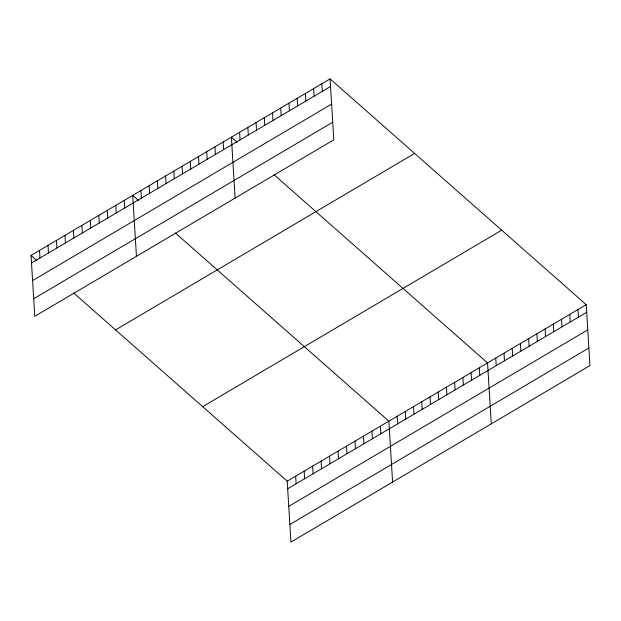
<?xml version="1.0" encoding="UTF-8"?>
<svg xmlns="http://www.w3.org/2000/svg" width="621" height="621" viewBox="0 0 621 621"><rect width="100%" height="100%" fill="white"/><g stroke="black" fill="none" stroke-linecap="round" stroke-linejoin="round"><path stroke-width="0.93" d="M330.069 78.906L333.795 139.834L34.776 316.322L31.05 255.394L330.069 78.906L586.224 304.678L589.95 365.606L290.931 542.094L287.205 481.166L73.674 292.965M31.516 262.986L330.535 86.49M32.587 280.583L331.614 104.095M33.697 298.724L332.716 122.228M115.584 329.898L414.603 153.41M202.671 406.662L501.69 230.174M287.205 481.166L586.224 304.678M287.67 488.758L586.69 312.262M288.742 506.356L587.761 329.867M289.852 524.497L588.871 348.001M237.175 142.24L231.392 137.148L235.118 198.076M274.016 174.718L487.547 362.92L491.273 423.848M138.499 200.482L132.715 195.39L136.441 256.318M175.347 232.96L388.87 421.162L392.596 482.09M31.05 255.394L36.833 260.486M578.004 309.53L578.462 317.114M569.775 314.381L570.241 321.973M561.555 319.233L562.021 326.825M553.334 324.092L553.792 331.676M545.106 328.944L545.572 336.528M536.886 333.795L537.351 341.387M528.665 338.647L529.123 346.239M520.437 343.506L520.903 351.09M512.216 348.358L512.682 355.942M503.996 353.209L504.454 360.801M495.768 358.061L496.233 365.653M479.327 367.772L479.785 375.356M471.098 372.623L471.564 380.215M462.878 377.475L463.344 385.067M454.657 382.334L455.115 389.918M446.429 387.186L446.895 394.77M438.209 392.037L438.674 399.629M429.988 396.889L430.446 404.481M421.76 401.748L422.226 409.332M413.539 406.6L414.005 414.184M405.319 411.451L405.777 419.043M397.091 416.303L397.556 423.895M380.401 426.161L380.859 433.745M371.925 431.16L372.39 438.752M363.456 436.159L363.922 443.751M354.979 441.158L355.445 448.75M346.51 446.165L346.976 453.749M321.849 83.757L322.315 91.341M338.034 451.164L338.499 458.748M313.621 88.609L314.086 96.201M329.565 456.163L330.03 463.755M305.4 93.468L305.866 101.052M321.096 461.162L321.554 468.754M297.18 98.32L297.645 105.904M312.619 466.161L313.085 473.753M288.951 103.171L289.417 110.763M304.15 471.168L304.616 478.752M280.731 108.023L281.197 115.615M295.674 476.167L296.139 483.751M272.51 112.882L272.976 120.466M264.282 117.734L264.748 125.318M256.062 122.585L256.527 130.177M247.841 127.437L248.307 135.029M239.613 132.296L240.079 139.88M223.172 141.999L223.638 149.591M214.944 146.851L215.409 154.443M206.723 151.71L207.189 159.294M198.503 156.562L198.968 164.146M190.274 161.413L190.74 169.005M182.054 166.265L182.52 173.857M173.833 171.124L174.299 178.708M165.605 175.976L166.071 183.56M157.385 180.827L157.85 188.419M149.164 185.679L149.63 193.271M140.936 190.538L141.402 198.122M124.247 200.389L124.712 207.973M115.77 205.388L116.236 212.98M107.301 210.387L107.767 217.979M98.824 215.394L99.29 222.978M90.356 220.393L90.821 227.977M81.887 225.392L82.345 232.976M73.41 230.391L73.876 237.983M64.941 235.39L65.407 242.982M56.464 240.397L56.93 247.981M47.996 245.396L48.461 252.98M39.519 250.395L39.985 257.979"/></g></svg>
